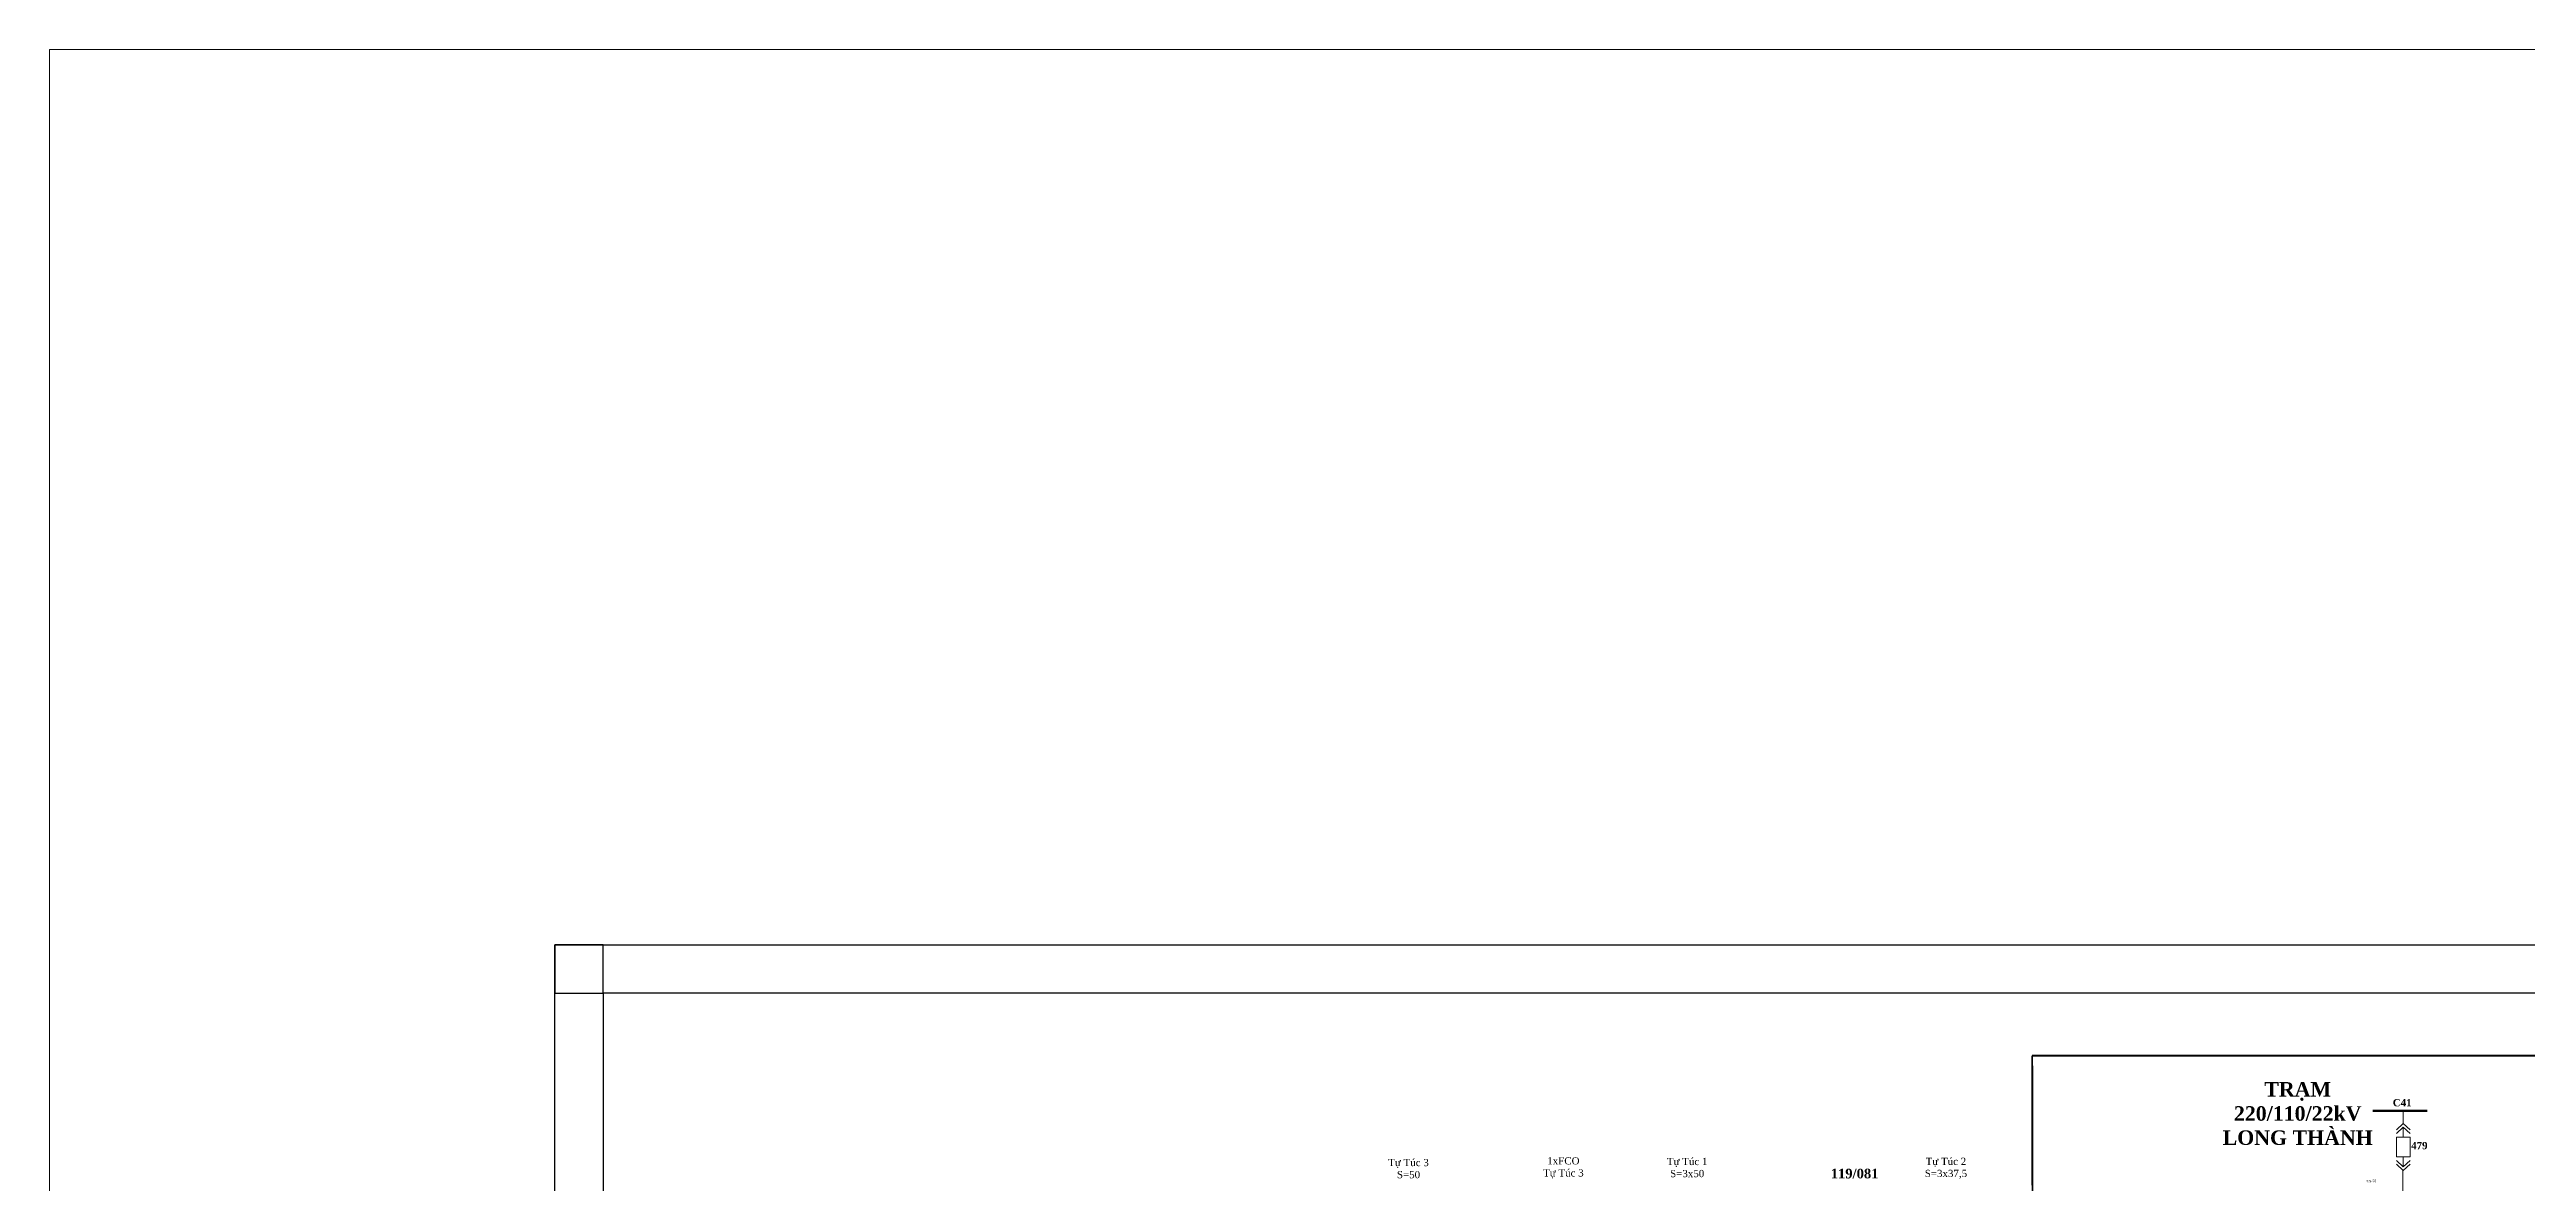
# Model space of a CAD drawing. Header units: inches. Extents: x 4393 to 9189, y -189 to 2360.
# Drawn here: x 7959.2 to 8215.7, y 1387.4 to 1504.7 of the extents above; entities that cross this region are included whole.
import ezdxf
from ezdxf.enums import TextEntityAlignment as Align

# ---------------------------------------------------------------- set-up
doc = ezdxf.new("R2010")
doc.units = ezdxf.units.IN
doc.header["$MEASUREMENT"] = 0
doc.linetypes.add('DASHED', pattern=[0.75, 0.5, -0.25])
for name, color, linetype, lineweight in [('Day 22kV', 1, 'Continuous', 25), ('Khung', 7, 'Continuous', 20), ('Text', 7, 'Continuous', 15), ('Thiet bi', 3, 'Continuous', 18)]:
    doc.layers.add(name, color=color, linetype=linetype, lineweight=lineweight)
doc.styles.add('TimeNRoman', font='times.ttf')
doc.styles.add('TimeNRoman-B', font='timesbd.ttf')

# ---------------------------------------------------------------- blocks, each defined once
blk = doc.blocks.new('MAT CAT')
at = {"color": 0}
blk.add_lwpolyline([(-0.98, 4.76), (0.98, 4.76), (0.98, 1.94), (-0.98, 1.94)], close=True, dxfattribs=at)
for points in [[(-0.97, 5.81), (0, 6.7), (0.97, 5.81)], [(-0.97, 5.28), (0, 6.17), (0.97, 5.28)], [(0, 4.76), (0, 6.17)], [(-0.97, 1.42), (0, 0.53), (0.97, 1.42)], [(-0.97, 0.89), (0, 0), (0.97, 0.89)], [(0, 1.94), (0, 0.53)]]:
    blk.add_lwpolyline(points, dxfattribs=at)
blk = doc.blocks.new('4')
at = {"layer": 'Day 22kV', "color": 6}
for p, q in [((0, 841), (1149, 841)), ((0, 0), (0, 841))]:
    blk.add_line(p, q, dxfattribs=at)
blk = doc.blocks.new('7')
at = {"layer": 'Day 22kV', "color": 6}
for p, q in [((10, 10), (0, 10)), ((0, 10), (0, 0)), ((10, 0), (10, 10)), ((0, 0), (10, 0))]:
    blk.add_line(p, q, dxfattribs=at)
blk = doc.blocks.new('11')
at = {"layer": 'Day 22kV', "color": 6}
blk.add_lwpolyline([(1138.99, 829.51), (10, 829.49), (10, 8.51), (1138.99, 8.51), (1138.99, 829.51)], dxfattribs=at)
for name, p in [('4', (0, -1.49)), ('7', (0, 829.5))]:
    blk.add_blockref(name, p, dxfattribs=at)

msp = doc.modelspace()

# ---------------------------------------------------------------- linework, layer by layer
at = {"layer": 'Day 22kV', "lineweight": 15, "const_width": 0.227}
msp.add_lwpolyline([(8199.82, 1394.84), (8205.48, 1394.84)], dxfattribs=at)
at = {"layer": 'Day 22kV', "lineweight": 15}
for points in [[(8202.98, 1393.52), (8202.98, 1394.84)], [(8202.93, 1373.36), (8202.93, 1388.7)]]:
    msp.add_lwpolyline(points, dxfattribs=at)
at = {"layer": 'Khung', "color": 2, "linetype": 'DASHED', "lineweight": 30, "ltscale": 20, "const_width": 0.203}
for points in [[(8573.67, 1400.55), (8164.54, 1400.54)], [(8164.58, 1384.24), (8164.54, 1400.54)]]:
    msp.add_lwpolyline(points, dxfattribs=at)
at = {"layer": 'Text', "color": 4}
msp.add_lwpolyline([(7959.2, 1504.68), (8603.17, 1504.68), (8603.17, 425.7), (7959.2, 425.7)], close=True, dxfattribs=at)

# ---------------------------------------------------------------- block references
at = {"layer": 'Day 22kV', "color": 6, "lineweight": 30, "xscale": 0.5, "yscale": 0.5, "zscale": 0.5}
msp.add_blockref('11', (8011.55, 992.26), dxfattribs=at)
at = {"layer": 'Thiet bi', "lineweight": 15, "xscale": 0.725760000000264, "yscale": 0.7257600000000366, "zscale": 0.7257600000000735}
msp.add_blockref('MAT CAT', (8202.98, 1388.66), dxfattribs=at)

# ---------------------------------------------------------------- texts
at = {"layer": 'Text', "color": 4, "lineweight": 15, "style": 'TimeNRoman-B'}
for s, p in [('C41', (8202.86, 1395.3)), ('479', (8204.64, 1390.86))]:
    msp.add_text(s, height=0.75, dxfattribs=at).set_placement(p, align=Align.CENTER)
at = {"layer": 'Text', "color": 7, "lineweight": 15, "style": 'TimeNRoman-B'}
msp.add_text('119/081', height=1, dxfattribs=at).set_placement((8146.15, 1387.84), align=Align.CENTER)
at = {"layer": 'Text', "color": 4, "lineweight": 15, "style": 'TimeNRoman'}
msp.add_text('479-76', height=0.25, rotation=0.8, dxfattribs=at).set_placement((8199.63, 1387.44), align=Align.CENTER)
at = {"layer": 'Text', "color": 4, "lineweight": 15, "attachment_point": 5, "style": 'TimeNRoman'}
for s, insert, char_height, width in [('{\\fTimes New Roman|b1|i0|c0|p18;TRẠM 220/110/22kV\\PLONG THÀNH}', (8192.04, 1394.55), 1.5, 19.4071), ('Tự Túc 3\\PS=50', (8099.95, 1388.85), 0.75, 6.8946), ('1xFCO\\PTự Túc 3', (8115.99, 1388.94), 0.75, 1.0313669918105e-15), ('Tự Túc 1\\PS=3x50', (8128.81, 1388.96), 0.75, 8.594724931754172e-16), ('Tự Túc 2\\PS=3x37,5', (8155.61, 1388.89), 0.75, 8.594724931754172e-16)]:
    msp.add_mtext(s, dxfattribs=dict(at, insert=insert, char_height=char_height, width=width))

doc.saveas('drawing.dxf')
